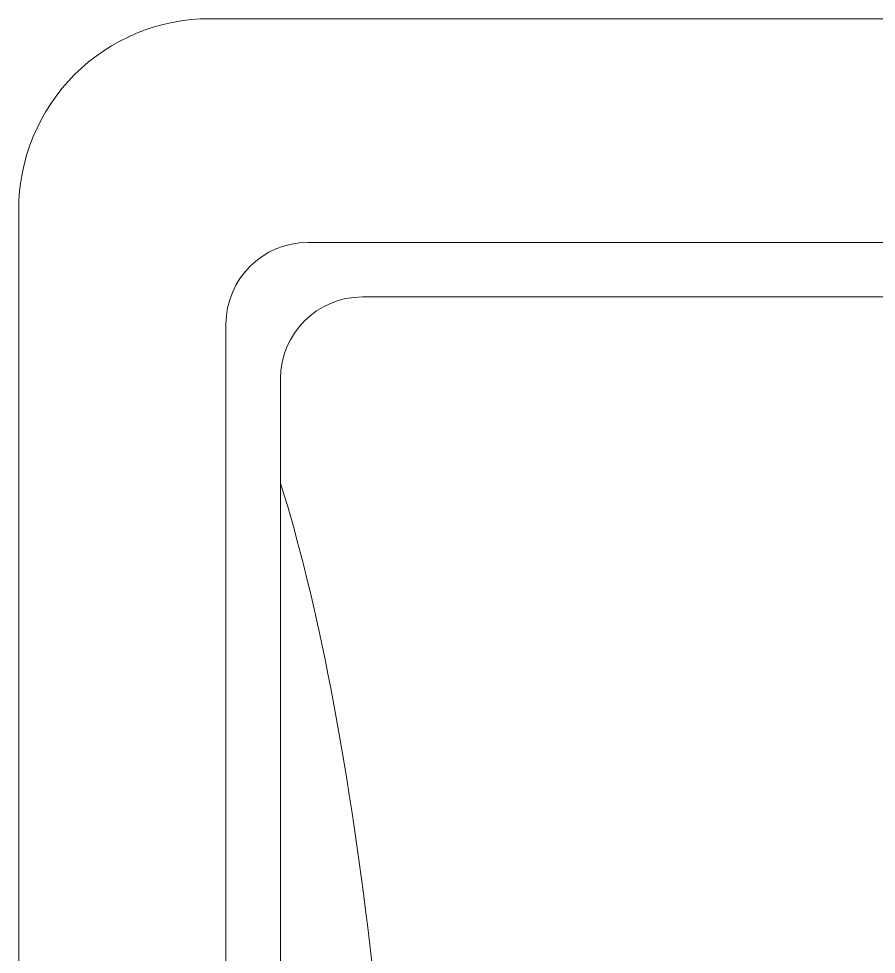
# Model space of a CAD drawing. Header units: inches. Extents: x 32 to 51.7, y 18.3 to 41.9.
# Drawn here: x 35.4511 to 35.6083, y 28.8842 to 29.0557 of the extents above; entities that cross this region are included whole.
import ezdxf

# ---------------------------------------------------------------- set-up
doc = ezdxf.new("R2010")
doc.units = ezdxf.units.IN
doc.header["$MEASUREMENT"] = 0
doc.layers.add('FURNITURE F 1 100', color=253, linetype='Continuous', lineweight=13)

msp = doc.modelspace()

# ---------------------------------------------------------------- linework, layer by layer
at = {"layer": 'FURNITURE F 1 100'}
for p, q in [((35.82013, 29.01471), (35.50413, 29.01471)), ((35.81013, 29.00471), (35.51413, 29.00471)), ((35.48913, 28.99971), (35.48913, 28.77359)), ((35.49913, 28.98971), (35.49913, 28.77304))]:
    msp.add_line(p, q, dxfattribs=at)
msp.add_lwpolyline([(35.45113, 29.02071), (35.45113, 28.49071, 0.414214), (35.48613, 28.45571), (35.83813, 28.45571, 0.414214), (35.87313, 28.49071), (35.87313, 29.02071, 0.414214), (35.83813, 29.05571), (35.48613, 29.05571, 0.414214), (35.45113, 29.02071)], format="xyb", dxfattribs=at)
for centre in [(35.50413, 28.99971), (35.51413, 28.98971)]:
    msp.add_arc(centre, 0.015, 90, 180, dxfattribs=at)
msp.add_open_spline([(35.5225, 28.77176), (35.52147, 28.85407), (35.51262, 28.92777), (35.49913, 28.97057)], degree=3, dxfattribs=at)

doc.saveas('drawing.dxf')
